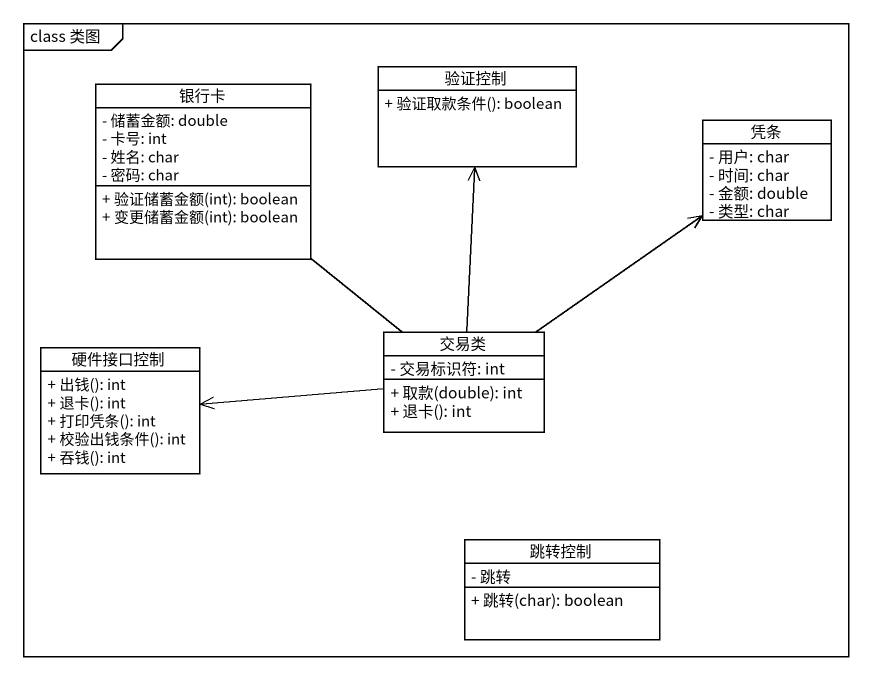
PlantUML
@startuml
mainframe class 类图
hide circle
hide empty members
skinparam classAttributeIconSize 0
class 验证控制 {
  + 验证取款条件(): boolean
}
class 银行卡 {
  - 储蓄金额: double
  - 卡号: int
  - 姓名: char
  - 密码: char
  + 验证储蓄金额(int): boolean
  + 变更储蓄金额(int): boolean
}
class 凭条 {
  - 用户: char
  - 时间: char
  - 金额: double
  - 类型: char
}
class 交易类 {
  - 交易标识符: int
  + 取款(double): int
  + 退卡(): int
}
class 硬件接口控制 {
  + 出钱(): int
  + 退卡(): int
  + 打印凭条(): int
  + 校验出钱条件(): int
  + 吞钱(): int
}
class 跳转控制 {
  - 跳转
  + 跳转(char): boolean
}
交易类 -up-> 验证控制
交易类 -up- 银行卡
交易类 -up-> 凭条
交易类 -left-> 硬件接口控制
@enduml
